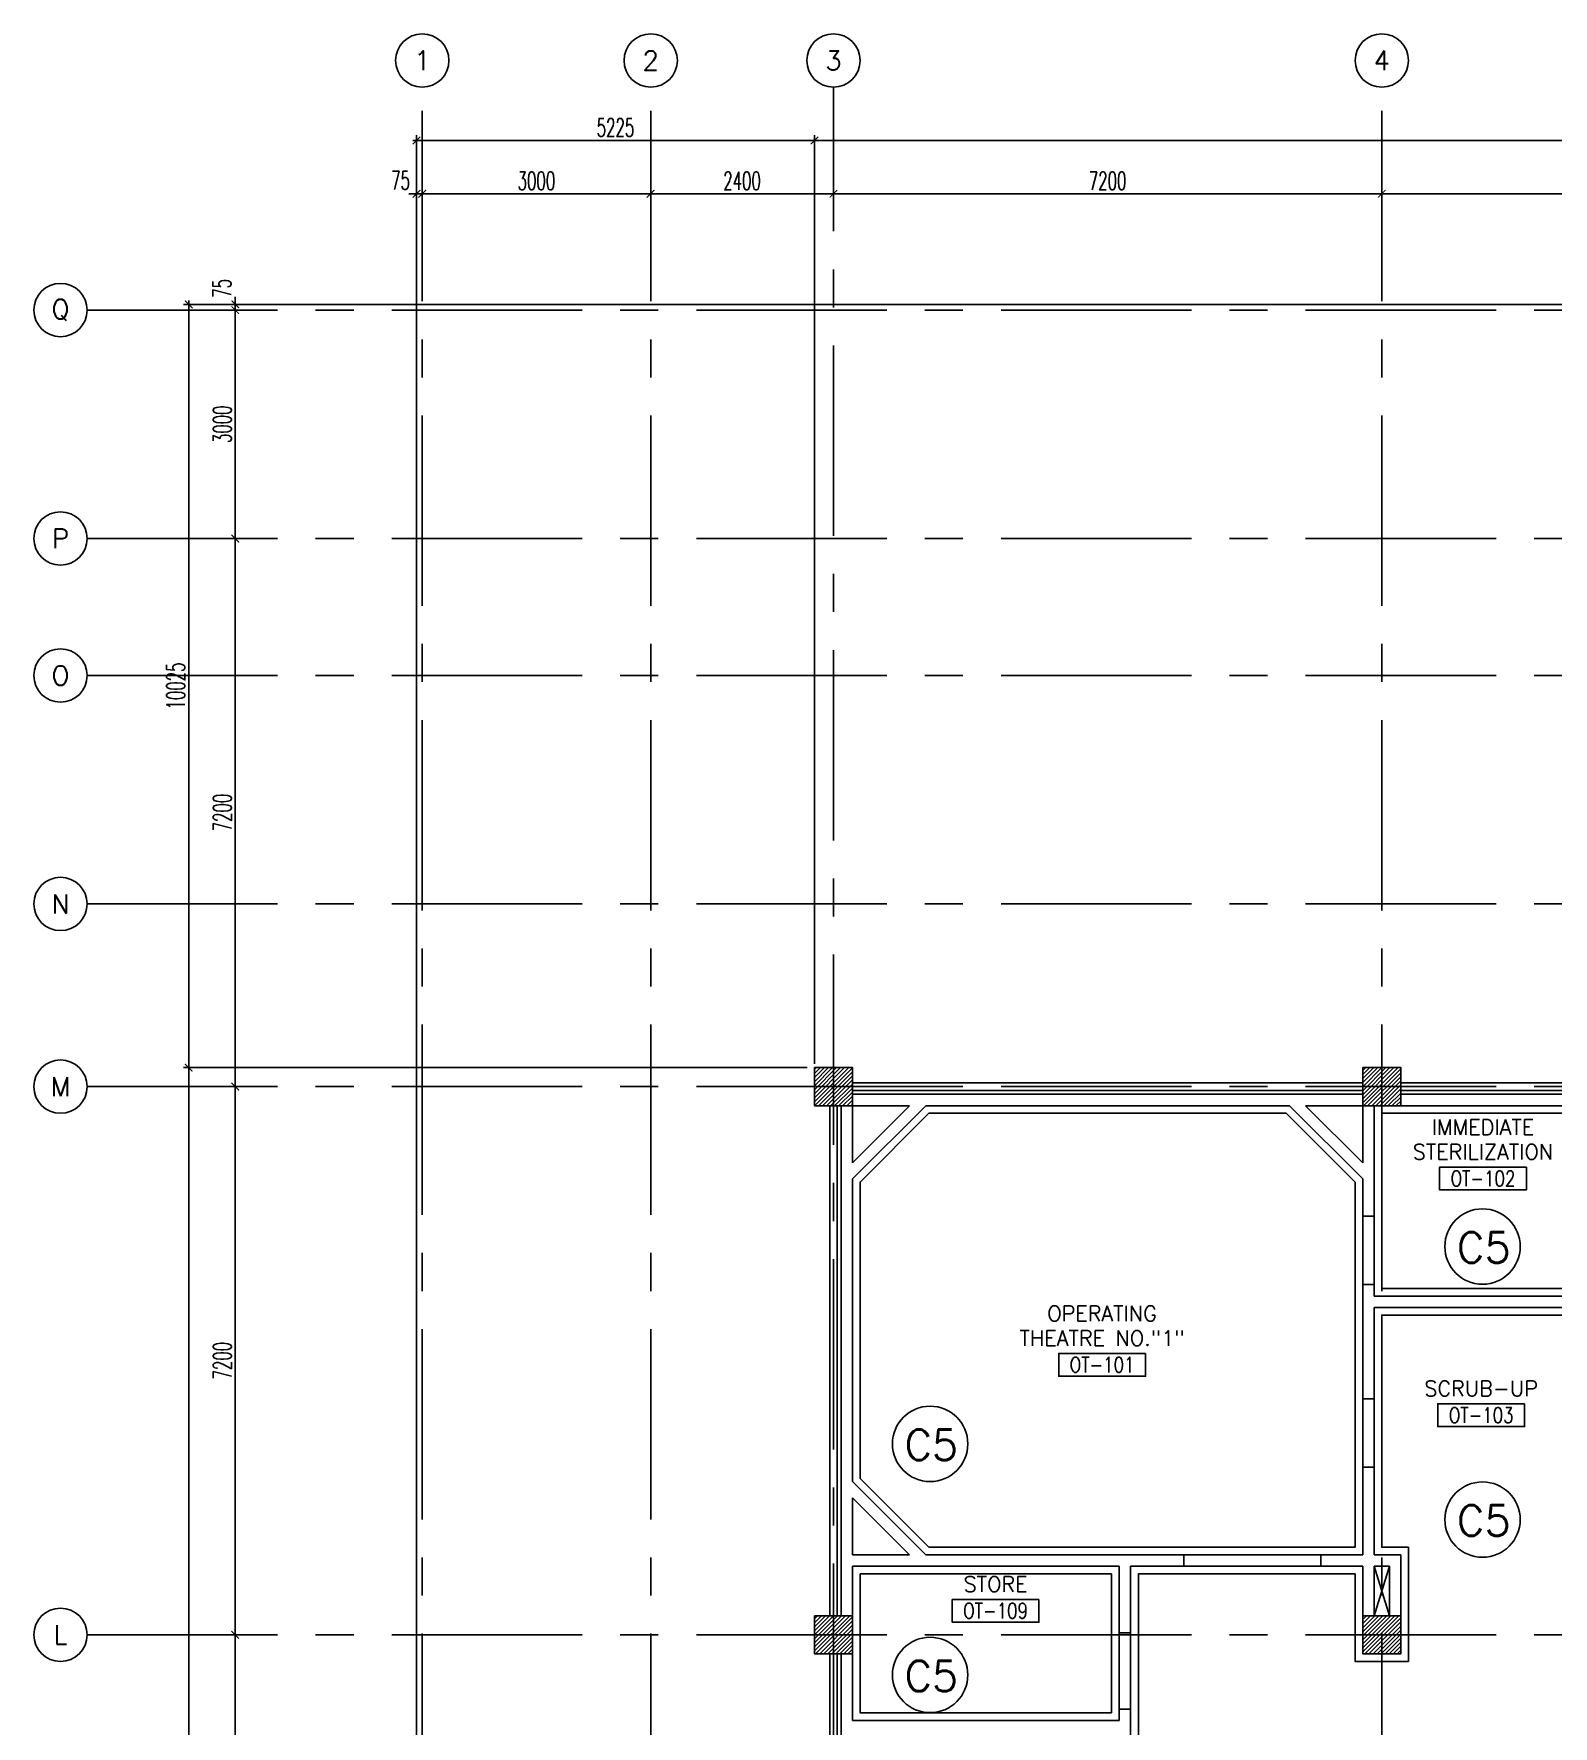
# Model space of a CAD drawing. Extents: x 275967.8 to 276060, y 57291.9 to 57371.4.
# Drawn here: x 275967.84 to 275987.79, y 57349.18 to 57371.41 of the extents above; entities that cross this region are included whole.
import ezdxf
from ezdxf.enums import TextEntityAlignment as Align

# ---------------------------------------------------------------- set-up
doc = ezdxf.new("R2010")
doc.units = 0
doc.header["$MEASUREMENT"] = 0
doc.header["$PDMODE"] = 34
doc.linetypes.add('CENTERX2', pattern=[4, 2.5, -0.5, 0.5, -0.5])
doc.layers.get('0').update_dxf_attribs({"linetype": 'CONTINUOUS'})
doc.layers.get('DEFPOINTS').update_dxf_attribs({"linetype": 'CONTINUOUS'})
for name, color, linetype in [('AX-CR', 2, 'CONTINUOUS'), ('AX-DIM', 4, 'CONTINUOUS'), ('AX-TXT', 2, 'CONTINUOUS'), ('AXES', 11, 'CENTERX2'), ('CEILING', 4, 'CONTINUOUS'), ('CEILING-MARKER', 6, 'CONTINUOUS'), ('COL', 5, 'CONTINUOUS'), ('HAT', 8, 'CONTINUOUS'), ('INSUL', 4, 'CONTINUOUS'), ('RM-BOX', 11, 'CONTINUOUS'), ('RM-NAME', 11, 'CONTINUOUS'), ('RM-NO', 11, 'CONTINUOUS'), ('SHAFT', 3, 'CONTINUOUS'), ('TXT', 2, 'CONTINUOUS'), ('WALL', 2, 'CONTINUOUS')]:
    doc.layers.add(name, color=color, linetype=linetype)
doc.styles.add('ROMANS', font='ROMANS.shx', dxfattribs={"width": 0.6})
doc.dimstyles.new('STANDARD_IN', dxfattribs={"dimtxt": 0.24, "dimasz": 0.1, "dimexe": 0.07, "dimexo": 0.05, "dimgap": 0.05, "dimtad": 1, "dimdec": 0, "dimlfac": 1000, "dimzin": 0, "dimtxsty": 'ROMANS', "dimblk": 'ARCHTICK', "dimcen": 0.05, "dimdle": 0.05, "dimclrd": 4, "dimclre": 4, "dimclrt": 2, "dimazin": 3, "dimtfac": 1, "dimtdec": 0, "dimtmove": 0, "dimatfit": 3, "dimtolj": 1, "dimtzin": 0})

# ---------------------------------------------------------------- blocks, each defined once
blk = doc.blocks.new('_ARCHTICK')
at = {"color": 0, "linetype": 'BYBLOCK', "const_width": 0.15}
blk.add_lwpolyline([(-0.5, -0.5), (0.5, 0.5)], dxfattribs=at)
blk = doc.blocks.new('*D130')
at = {"layer": 'AX-DIM', "color": 4, "ltscale": 0.3}
for p, q in [((275978.035, 57370.011), (276053.545, 57370.011)), ((275978.085, 57369.661), (275978.085, 57370.081)), ((276053.495, 57364.468), (276053.495, 57370.081))]:
    blk.add_line(p, q, dxfattribs=at)
at = {"layer": 'DEFPOINTS', "color": 0, "ltscale": 0.3}
for p in [(276053.495, 57370.011), (275978.085, 57369.611), (276053.495, 57364.418)]:
    blk.add_point(p, dxfattribs=at)
at = {"layer": 'AX-DIM', "color": 4, "ltscale": 0.3, "xscale": 0.1, "yscale": 0.1, "zscale": 0.1, "rotation": 180}
blk.add_blockref('_ARCHTICK', (275978.085, 57370.011), dxfattribs=at)
at = {"layer": 'AX-DIM', "color": 4, "ltscale": 0.3, "xscale": 0.1, "yscale": 0.1, "zscale": 0.1}
blk.add_blockref('_ARCHTICK', (276053.495, 57370.011), dxfattribs=at)
at = {"layer": 'AX-DIM', "color": 2, "ltscale": 0.3, "insert": (276015.79, 57370.181), "char_height": 0.24, "attachment_point": 5, "style": 'ROMANS'}
blk.add_mtext('\\A1;75409', dxfattribs=at)
blk = doc.blocks.new('AXL')
at = {"layer": 'AX-CR'}
blk.add_circle((-350, 0), 350, dxfattribs=at)
blk = doc.blocks.new('*X57')
at = {"color": 0}
for p, q in [((31339, 169914), (31814, 170390)), ((31339, 169968), (31761, 170390)), ((31339, 170021), (31708, 170390)), ((31339, 170074), (31655, 170390)), ((31339, 170127), (31602, 170390)), ((31339, 170180), (31549, 170390)), ((31339, 170233), (31496, 170390)), ((31339, 170286), (31443, 170390)), ((31339, 170339), (31390, 170390)), ((31368, 169890), (31839, 170361)), ((31421, 169890), (31839, 170308)), ((31474, 169890), (31839, 170255)), ((31527, 169890), (31839, 170202)), ((31580, 169890), (31839, 170149)), ((31633, 169890), (31839, 170096)), ((31686, 169890), (31839, 170043)), ((31739, 169890), (31839, 169990)), ((31792, 169890), (31839, 169937))]:
    blk.add_line(p, q, dxfattribs=at)
blk = doc.blocks.new('*X56')
at = {"color": 0}
for p, q in [((24139, 169927), (24602, 170390)), ((24139, 169980), (24549, 170390)), ((24139, 170033), (24496, 170390)), ((24139, 170086), (24443, 170390)), ((24139, 170139), (24390, 170390)), ((24139, 170192), (24337, 170390)), ((24139, 170245), (24284, 170390)), ((24139, 170298), (24231, 170390)), ((24139, 170351), (24178, 170390)), ((24155, 169890), (24639, 170374)), ((24208, 169890), (24639, 170321)), ((24261, 169890), (24639, 170268)), ((24314, 169890), (24639, 170215)), ((24367, 169890), (24639, 170162)), ((24420, 169890), (24639, 170109)), ((24473, 169890), (24639, 170056)), ((24526, 169890), (24639, 170003)), ((24579, 169890), (24639, 169950)), ((24632, 169890), (24639, 169897))]:
    blk.add_line(p, q, dxfattribs=at)
blk = doc.blocks.new('*X52')
at = {"color": 0}
for p, q in [((31339, 177127), (31802, 177590)), ((31339, 177180), (31749, 177590)), ((31339, 177233), (31696, 177590)), ((31339, 177286), (31643, 177590)), ((31339, 177339), (31590, 177590)), ((31339, 177392), (31537, 177590)), ((31339, 177445), (31484, 177590)), ((31339, 177498), (31431, 177590)), ((31339, 177551), (31378, 177590)), ((31355, 177090), (31839, 177574)), ((31408, 177090), (31839, 177521)), ((31461, 177090), (31839, 177468)), ((31514, 177090), (31839, 177415)), ((31567, 177090), (31839, 177362)), ((31620, 177090), (31839, 177309)), ((31673, 177090), (31839, 177256)), ((31726, 177090), (31839, 177203)), ((31779, 177090), (31839, 177150)), ((31832, 177090), (31839, 177097))]:
    blk.add_line(p, q, dxfattribs=at)
blk = doc.blocks.new('*X51')
at = {"color": 0}
for p, q in [((24139, 177139), (24590, 177590)), ((24139, 177192), (24536, 177590)), ((24139, 177246), (24483, 177590)), ((24139, 177299), (24430, 177590)), ((24139, 177352), (24377, 177590)), ((24139, 177405), (24324, 177590)), ((24139, 177458), (24271, 177590)), ((24139, 177511), (24218, 177590)), ((24139, 177564), (24165, 177590)), ((24143, 177090), (24639, 177586)), ((24196, 177090), (24639, 177533)), ((24249, 177090), (24639, 177480)), ((24302, 177090), (24639, 177427)), ((24355, 177090), (24639, 177374)), ((24408, 177090), (24639, 177321)), ((24461, 177090), (24639, 177268)), ((24514, 177090), (24639, 177215)), ((24567, 177090), (24639, 177162)), ((24620, 177090), (24639, 177109))]:
    blk.add_line(p, q, dxfattribs=at)
blk = doc.blocks.new('RM1')
at = {"layer": 'RM-BOX'}
blk.add_lwpolyline([(570, -200), (-570, -200), (-570, -500), (570, -500)], close=True, dxfattribs=at)
at = {"layer": 'RM-NAME', "style": 'ROMANS'}
blk.add_attdef('ROOMNAME1', text='', height=200, dxfattribs=at).set_placement((0, 324), align=Align.MIDDLE)
blk = doc.blocks.new('AXU')
at = {"layer": 'AX-CR'}
blk.add_circle((0, 350), 350, dxfattribs=at)
blk = doc.blocks.new('*D229')
at = {"layer": 'AX-DIM', "color": 4, "ltscale": 0.3}
for p, q in [((275972.885, 57369.311), (275975.985, 57369.311)), ((275972.935, 57368.961), (275972.935, 57369.381)), ((275975.935, 57368.961), (275975.935, 57369.381))]:
    blk.add_line(p, q, dxfattribs=at)
at = {"layer": 'DEFPOINTS', "color": 0, "ltscale": 0.3}
for p in [(275975.935, 57369.311), (275972.935, 57368.911), (275975.935, 57368.911)]:
    blk.add_point(p, dxfattribs=at)
at = {"layer": 'AX-DIM', "color": 4, "ltscale": 0.3, "xscale": 0.1, "yscale": 0.1, "zscale": 0.1, "rotation": 180}
blk.add_blockref('_ARCHTICK', (275972.935, 57369.311), dxfattribs=at)
at = {"layer": 'AX-DIM', "color": 4, "ltscale": 0.3, "xscale": 0.1, "yscale": 0.1, "zscale": 0.1}
blk.add_blockref('_ARCHTICK', (275975.935, 57369.311), dxfattribs=at)
at = {"layer": 'AX-DIM', "color": 2, "ltscale": 0.3, "insert": (275974.435, 57369.481), "char_height": 0.24, "attachment_point": 5, "style": 'ROMANS'}
blk.add_mtext('\\A1;3000', dxfattribs=at)
blk = doc.blocks.new('*D228')
at = {"layer": 'AX-DIM', "color": 4, "ltscale": 0.3}
for p, q in [((275975.885, 57369.311), (275978.385, 57369.311)), ((275975.935, 57368.961), (275975.935, 57369.381)), ((275978.335, 57368.961), (275978.335, 57369.381))]:
    blk.add_line(p, q, dxfattribs=at)
at = {"layer": 'DEFPOINTS', "color": 0, "ltscale": 0.3}
for p in [(275978.335, 57369.311), (275975.935, 57368.911), (275978.335, 57368.911)]:
    blk.add_point(p, dxfattribs=at)
at = {"layer": 'AX-DIM', "color": 4, "ltscale": 0.3, "xscale": 0.1, "yscale": 0.1, "zscale": 0.1, "rotation": 180}
blk.add_blockref('_ARCHTICK', (275975.935, 57369.311), dxfattribs=at)
at = {"layer": 'AX-DIM', "color": 4, "ltscale": 0.3, "xscale": 0.1, "yscale": 0.1, "zscale": 0.1}
blk.add_blockref('_ARCHTICK', (275978.335, 57369.311), dxfattribs=at)
at = {"layer": 'AX-DIM', "color": 2, "ltscale": 0.3, "insert": (275977.135, 57369.481), "char_height": 0.24, "attachment_point": 5, "style": 'ROMANS'}
blk.add_mtext('\\A1;2400', dxfattribs=at)
blk = doc.blocks.new('*D227')
at = {"layer": 'AX-DIM', "color": 4, "ltscale": 0.3}
for p, q in [((275978.285, 57369.311), (275985.585, 57369.311)), ((275978.335, 57368.961), (275978.335, 57369.381)), ((275985.535, 57368.961), (275985.535, 57369.381))]:
    blk.add_line(p, q, dxfattribs=at)
at = {"layer": 'DEFPOINTS', "color": 0, "ltscale": 0.3}
for p in [(275985.535, 57369.311), (275978.335, 57368.911), (275985.535, 57368.911)]:
    blk.add_point(p, dxfattribs=at)
at = {"layer": 'AX-DIM', "color": 4, "ltscale": 0.3, "xscale": 0.1, "yscale": 0.1, "zscale": 0.1, "rotation": 180}
blk.add_blockref('_ARCHTICK', (275978.335, 57369.311), dxfattribs=at)
at = {"layer": 'AX-DIM', "color": 4, "ltscale": 0.3, "xscale": 0.1, "yscale": 0.1, "zscale": 0.1}
blk.add_blockref('_ARCHTICK', (275985.535, 57369.311), dxfattribs=at)
at = {"layer": 'AX-DIM', "color": 2, "ltscale": 0.3, "insert": (275981.935, 57369.481), "char_height": 0.24, "attachment_point": 5, "style": 'ROMANS'}
blk.add_mtext('\\A1;7200', dxfattribs=at)
blk = doc.blocks.new('*D226')
at = {"layer": 'AX-DIM', "color": 4, "ltscale": 0.3}
for p, q in [((275985.485, 57369.311), (275992.785, 57369.311)), ((275985.535, 57368.961), (275985.535, 57369.381)), ((275992.735, 57368.961), (275992.735, 57369.381))]:
    blk.add_line(p, q, dxfattribs=at)
at = {"layer": 'DEFPOINTS', "color": 0, "ltscale": 0.3}
for p in [(275992.735, 57369.311), (275985.535, 57368.911), (275992.735, 57368.911)]:
    blk.add_point(p, dxfattribs=at)
at = {"layer": 'AX-DIM', "color": 4, "ltscale": 0.3, "xscale": 0.1, "yscale": 0.1, "zscale": 0.1, "rotation": 180}
blk.add_blockref('_ARCHTICK', (275985.535, 57369.311), dxfattribs=at)
at = {"layer": 'AX-DIM', "color": 4, "ltscale": 0.3, "xscale": 0.1, "yscale": 0.1, "zscale": 0.1}
blk.add_blockref('_ARCHTICK', (275992.735, 57369.311), dxfattribs=at)
at = {"layer": 'AX-DIM', "color": 2, "ltscale": 0.3, "insert": (275989.135, 57369.481), "char_height": 0.24, "attachment_point": 5, "style": 'ROMANS'}
blk.add_mtext('\\A1;7200', dxfattribs=at)
blk = doc.blocks.new('*D215')
at = {"layer": 'AX-DIM', "color": 4, "ltscale": 0.3}
for p, q in [((275977.99, 57357.833), (275969.799, 57357.833)), ((275969.869, 57298.463), (275969.869, 57357.883)), ((275978.669, 57298.513), (275969.799, 57298.513))]:
    blk.add_line(p, q, dxfattribs=at)
at = {"layer": 'DEFPOINTS', "color": 0, "ltscale": 0.3}
for p in [(275969.869, 57357.833), (275978.04, 57357.833), (275978.719, 57298.513)]:
    blk.add_point(p, dxfattribs=at)
at = {"layer": 'AX-DIM', "color": 4, "ltscale": 0.3, "xscale": 0.1, "yscale": 0.1, "zscale": 0.1}
for p, rotation in [((275969.869, 57357.833), 90), ((275969.869, 57298.513), 270)]:
    blk.add_blockref('_ARCHTICK', p, dxfattribs=dict(at, rotation=rotation))
at = {"layer": 'AX-DIM', "color": 2, "ltscale": 0.3, "insert": (275969.699, 57328.173), "char_height": 0.24, "attachment_point": 5, "rotation": 90, "style": 'ROMANS'}
blk.add_mtext('\\A1;59320', dxfattribs=at)
blk = doc.blocks.new('*D214')
at = {"layer": 'AX-DIM', "color": 4, "ltscale": 0.3}
for p, q in [((275970.83, 57367.783), (275970.41, 57367.783)), ((275970.48, 57364.733), (275970.48, 57367.833)), ((275970.83, 57364.783), (275970.41, 57364.783))]:
    blk.add_line(p, q, dxfattribs=at)
at = {"layer": 'DEFPOINTS', "color": 0, "ltscale": 0.3}
for p in [(275970.48, 57367.783), (275970.88, 57367.783), (275970.88, 57364.783)]:
    blk.add_point(p, dxfattribs=at)
at = {"layer": 'AX-DIM', "color": 4, "ltscale": 0.3, "xscale": 0.1, "yscale": 0.1, "zscale": 0.1}
for p, rotation in [((275970.48, 57367.783), 90), ((275970.48, 57364.783), 270)]:
    blk.add_blockref('_ARCHTICK', p, dxfattribs=dict(at, rotation=rotation))
at = {"layer": 'AX-DIM', "color": 2, "ltscale": 0.3, "insert": (275970.31, 57366.283), "char_height": 0.24, "attachment_point": 5, "rotation": 90, "style": 'ROMANS'}
blk.add_mtext('\\A1;3000', dxfattribs=at)
blk = doc.blocks.new('*D213')
at = {"layer": 'AX-DIM', "color": 4, "ltscale": 0.3}
for p, q in [((275970.48, 57357.533), (275970.48, 57364.833)), ((275970.83, 57364.783), (275970.41, 57364.783)), ((275970.83, 57357.583), (275970.41, 57357.583))]:
    blk.add_line(p, q, dxfattribs=at)
at = {"layer": 'DEFPOINTS', "color": 0, "ltscale": 0.3}
for p in [(275970.48, 57364.783), (275970.88, 57364.783), (275970.88, 57357.583)]:
    blk.add_point(p, dxfattribs=at)
at = {"layer": 'AX-DIM', "color": 4, "ltscale": 0.3, "xscale": 0.1, "yscale": 0.1, "zscale": 0.1}
for p, rotation in [((275970.48, 57364.783), 90), ((275970.48, 57357.583), 270)]:
    blk.add_blockref('_ARCHTICK', p, dxfattribs=dict(at, rotation=rotation))
at = {"layer": 'AX-DIM', "color": 2, "ltscale": 0.3, "insert": (275970.31, 57361.183), "char_height": 0.24, "attachment_point": 5, "rotation": 90, "style": 'ROMANS'}
blk.add_mtext('\\A1;7200', dxfattribs=at)
blk = doc.blocks.new('*D212')
at = {"layer": 'AX-DIM', "color": 4, "ltscale": 0.3}
for p, q in [((275970.83, 57357.583), (275970.41, 57357.583)), ((275970.48, 57350.333), (275970.48, 57357.633)), ((275970.83, 57350.383), (275970.41, 57350.383))]:
    blk.add_line(p, q, dxfattribs=at)
at = {"layer": 'DEFPOINTS', "color": 0, "ltscale": 0.3}
for p in [(275970.48, 57357.583), (275970.88, 57357.583), (275970.88, 57350.383)]:
    blk.add_point(p, dxfattribs=at)
at = {"layer": 'AX-DIM', "color": 4, "ltscale": 0.3, "xscale": 0.1, "yscale": 0.1, "zscale": 0.1}
for p, rotation in [((275970.48, 57357.583), 90), ((275970.48, 57350.383), 270)]:
    blk.add_blockref('_ARCHTICK', p, dxfattribs=dict(at, rotation=rotation))
at = {"layer": 'AX-DIM', "color": 2, "ltscale": 0.3, "insert": (275970.31, 57353.983), "char_height": 0.24, "attachment_point": 5, "rotation": 90, "style": 'ROMANS'}
blk.add_mtext('\\A1;7200', dxfattribs=at)
blk = doc.blocks.new('*D211')
at = {"layer": 'AX-DIM', "color": 4, "ltscale": 0.3}
for p, q in [((275970.83, 57350.383), (275970.41, 57350.383)), ((275970.48, 57343.133), (275970.48, 57350.433)), ((275970.83, 57343.183), (275970.41, 57343.183))]:
    blk.add_line(p, q, dxfattribs=at)
at = {"layer": 'DEFPOINTS', "color": 0, "ltscale": 0.3}
for p in [(275970.48, 57350.383), (275970.88, 57350.383), (275970.88, 57343.183)]:
    blk.add_point(p, dxfattribs=at)
at = {"layer": 'AX-DIM', "color": 4, "ltscale": 0.3, "xscale": 0.1, "yscale": 0.1, "zscale": 0.1}
for p, rotation in [((275970.48, 57350.383), 90), ((275970.48, 57343.183), 270)]:
    blk.add_blockref('_ARCHTICK', p, dxfattribs=dict(at, rotation=rotation))
at = {"layer": 'AX-DIM', "color": 2, "ltscale": 0.3, "insert": (275970.31, 57346.783), "char_height": 0.24, "attachment_point": 5, "rotation": 90, "style": 'ROMANS'}
blk.add_mtext('\\A1;7200', dxfattribs=at)
blk = doc.blocks.new('COL50')
at = {"layer": 'COL'}
blk.add_lwpolyline([(-250, 250), (-250, -250), (250, -250), (250, 250)], close=True, dxfattribs=at)
blk = doc.blocks.new('*D199')
at = {"layer": 'AX-DIM', "color": 4, "ltscale": 0.3}
for p, q in [((275972.81, 57370.011), (275978.135, 57370.011)), ((275972.86, 57333.883), (275972.86, 57370.081)), ((275978.085, 57357.883), (275978.085, 57370.081))]:
    blk.add_line(p, q, dxfattribs=at)
at = {"layer": 'DEFPOINTS', "color": 0, "ltscale": 0.3}
for p in [(275978.085, 57370.011), (275978.085, 57357.833), (275972.86, 57333.833)]:
    blk.add_point(p, dxfattribs=at)
at = {"layer": 'AX-DIM', "color": 4, "ltscale": 0.3, "xscale": 0.1, "yscale": 0.1, "zscale": 0.1, "rotation": 180}
blk.add_blockref('_ARCHTICK', (275972.86, 57370.011), dxfattribs=at)
at = {"layer": 'AX-DIM', "color": 4, "ltscale": 0.3, "xscale": 0.1, "yscale": 0.1, "zscale": 0.1}
blk.add_blockref('_ARCHTICK', (275978.085, 57370.011), dxfattribs=at)
at = {"layer": 'AX-DIM', "color": 2, "ltscale": 0.3, "insert": (275975.473, 57370.181), "char_height": 0.24, "attachment_point": 5, "style": 'ROMANS'}
blk.add_mtext('\\A1;5225', dxfattribs=at)
blk = doc.blocks.new('*D198')
at = {"layer": 'AX-DIM', "color": 4, "ltscale": 0.3}
for p, q in [((275972.86, 57369.311), (275972.76, 57369.311)), ((275972.86, 57368.961), (275972.86, 57369.381)), ((275972.86, 57369.311), (275972.935, 57369.311)), ((275972.935, 57368.961), (275972.935, 57369.381)), ((275972.935, 57369.311), (275973.035, 57369.311))]:
    blk.add_line(p, q, dxfattribs=at)
at = {"layer": 'DEFPOINTS', "color": 0, "ltscale": 0.3}
for p in [(275972.935, 57369.311), (275972.86, 57368.911), (275972.935, 57368.911)]:
    blk.add_point(p, dxfattribs=at)
at = {"layer": 'AX-DIM', "color": 4, "ltscale": 0.3, "xscale": 0.1, "yscale": 0.1, "zscale": 0.1}
blk.add_blockref('_ARCHTICK', (275972.86, 57369.311), dxfattribs=at)
at = {"layer": 'AX-DIM', "color": 4, "ltscale": 0.3, "xscale": 0.1, "yscale": 0.1, "zscale": 0.1, "rotation": 180}
blk.add_blockref('_ARCHTICK', (275972.935, 57369.311), dxfattribs=at)
at = {"layer": 'AX-DIM', "color": 2, "ltscale": 0.3, "insert": (275972.651, 57369.486), "char_height": 0.24, "attachment_point": 5, "style": 'ROMANS'}
blk.add_mtext('\\A1;75', dxfattribs=at)
blk = doc.blocks.new('*D197')
at = {"layer": 'AX-DIM', "color": 4, "ltscale": 0.3}
for p, q in [((275969.869, 57357.783), (275969.869, 57367.908)), ((276010.251, 57367.858), (275969.799, 57367.858)), ((275970.519, 57357.833), (275969.799, 57357.833))]:
    blk.add_line(p, q, dxfattribs=at)
at = {"layer": 'DEFPOINTS', "color": 0, "ltscale": 0.3}
for p in [(275969.869, 57367.858), (276010.301, 57367.858), (275970.569, 57357.833)]:
    blk.add_point(p, dxfattribs=at)
at = {"layer": 'AX-DIM', "color": 4, "ltscale": 0.3, "xscale": 0.1, "yscale": 0.1, "zscale": 0.1}
for p, rotation in [((275969.869, 57367.858), 90), ((275969.869, 57357.833), 270)]:
    blk.add_blockref('_ARCHTICK', p, dxfattribs=dict(at, rotation=rotation))
at = {"layer": 'AX-DIM', "color": 2, "ltscale": 0.3, "insert": (275969.699, 57362.845), "char_height": 0.24, "attachment_point": 5, "rotation": 90, "style": 'ROMANS'}
blk.add_mtext('\\A1;10025', dxfattribs=at)
blk = doc.blocks.new('*D196')
at = {"layer": 'AX-DIM', "color": 4, "ltscale": 0.3}
for p, q in [((275970.48, 57367.858), (275970.48, 57367.958)), ((275970.83, 57367.858), (275970.41, 57367.858)), ((275970.83, 57367.783), (275970.41, 57367.783)), ((275970.48, 57367.783), (275970.48, 57367.858)), ((275970.48, 57367.783), (275970.48, 57367.683))]:
    blk.add_line(p, q, dxfattribs=at)
at = {"layer": 'DEFPOINTS', "color": 0, "ltscale": 0.3}
for p in [(275970.48, 57367.858), (275970.88, 57367.858), (275970.88, 57367.783)]:
    blk.add_point(p, dxfattribs=at)
at = {"layer": 'AX-DIM', "color": 4, "ltscale": 0.3, "xscale": 0.1, "yscale": 0.1, "zscale": 0.1}
for p, rotation in [((275970.48, 57367.858), 270), ((275970.48, 57367.783), 90)]:
    blk.add_blockref('_ARCHTICK', p, dxfattribs=dict(at, rotation=rotation))
at = {"layer": 'AX-DIM', "color": 2, "ltscale": 0.3, "insert": (275970.305, 57368.068), "char_height": 0.24, "attachment_point": 5, "rotation": 90, "style": 'ROMANS'}
blk.add_mtext('\\A1;75', dxfattribs=at)

msp = doc.modelspace()

# ---------------------------------------------------------------- linework, layer by layer
at = {"layer": 'AXES'}
for p, q in [((275972.9355, 57291.8986), (275972.9355, 57370.7113)), ((275975.9355, 57291.8986), (275975.9355, 57370.7113)), ((275978.3355, 57336.8179), (275978.3355, 57370.7113)), ((275985.5355, 57291.8986), (275985.5355, 57370.7113)), ((275968.5355, 57367.7829), (276036.5755, 57367.7829)), ((275968.5355, 57364.7829), (276036.5755, 57364.7829)), ((275968.5355, 57362.9829), (276036.5755, 57362.9829)), ((275968.5355, 57359.9829), (276036.5755, 57359.9829)), ((275968.5355, 57357.5829), (276036.5755, 57357.5829)), ((275979.5355, 57357.5829), (275977.1091, 57357.5829)), ((275968.5355, 57350.3829), (276036.5755, 57350.3829))]:
    msp.add_line(p, q, dxfattribs=at)
at = {"layer": 'CEILING', "linetype": 'BYBLOCK', "ltscale": 0.3}
for points in [[(275978.6855, 57352.4365), (275979.5891, 57351.5329), (275985.1855, 57351.5329), (275985.1855, 57356.3294), (275984.2819, 57357.2329), (275979.5891, 57357.2329), (275978.6855, 57356.3294)], [(275985.5355, 57354.9329), (275988.2105, 57354.9329), (275988.2105, 57357.2329), (275985.5355, 57357.2329)], [(275978.5855, 57351.2829), (275982.0855, 57351.2829), (275982.0855, 57349.2579), (275978.5855, 57349.2579)], [(275978.6855, 57351.1829), (275981.9855, 57351.1829), (275981.9855, 57349.3579), (275978.6855, 57349.3579)]]:
    msp.add_lwpolyline(points, close=True, dxfattribs=at)
msp.add_lwpolyline([(275987.8855, 57340.6849), (275985.8855, 57340.6849), (275985.8855, 57343.5329), (275985.1855, 57343.5329), (275985.1855, 57343.3579), (275982.3357, 57343.3579), (275982.3403, 57345.3679), (275982.4955, 57345.3679), (275982.4955, 57345.8679), (275982.3355, 57345.8679), (275982.3355, 57347.6579), (275982.4955, 57347.6579), (275982.4955, 57348.1579), (275982.3405, 57348.1579), (275982.3405, 57351.1829), (275985.1855, 57351.1829), (275985.1855, 57350.0329), (275985.8855, 57350.0329), (275985.8855, 57351.5329), (275985.5355, 57351.5329), (275985.5355, 57354.5829), (275988.2105, 57354.5829)], dxfattribs=at)
at = {"layer": 'CEILING-MARKER', "color": 2}
for centre in [(275986.8582, 57355.4826), (275979.6041, 57352.8902), (275986.8582, 57351.8959), (275979.6041, 57349.8552)]:
    msp.add_circle(centre, 0.4949, dxfattribs=at)
at = {"layer": 'COL'}
for points in [[(275978.0855, 57357.3329), (275978.0855, 57357.8329), (275978.5855, 57357.8329), (275978.5855, 57357.3329)], [(275978.0855, 57357.3329), (275978.0855, 57357.8329), (275978.5855, 57357.8329), (275978.5855, 57357.3329)], [(275985.2855, 57357.3329), (275985.2855, 57357.8329), (275985.7855, 57357.8329), (275985.7855, 57357.3329)]]:
    msp.add_lwpolyline(points, close=True, dxfattribs=at)
at = {"layer": 'INSUL'}
for p, q in [((275978.5855, 57357.5329), (275985.2855, 57357.5329)), ((275978.5855, 57357.4829), (275985.2855, 57357.4829)), ((275985.7855, 57357.5329), (275992.4855, 57357.5329)), ((275985.7855, 57357.4829), (275992.4855, 57357.4829)), ((275978.3855, 57350.6329), (275978.3855, 57357.3329)), ((275978.4355, 57350.6329), (275978.4355, 57357.3329)), ((275978.3855, 57350.1329), (275978.3855, 57347.3329)), ((275978.4355, 57350.1329), (275978.4355, 57347.3329))]:
    msp.add_line(p, q, dxfattribs=at)
at = {"layer": 'SHAFT'}
for p, q in [((275985.4355, 57350.6329), (275985.6355, 57351.2829)), ((275985.6355, 57350.6329), (275985.4355, 57351.2829))]:
    msp.add_line(p, q, dxfattribs=at)
at = {"layer": 'WALL'}
for p, q in [((275978.5855, 57357.6329), (275985.2855, 57357.6329)), ((275985.7855, 57357.6329), (275992.4855, 57357.6329)), ((275978.2855, 57350.6329), (275978.2855, 57357.3329)), ((275978.5855, 57357.3329), (275979.3355, 57357.3329)), ((275978.5855, 57356.5829), (275979.3355, 57357.3329)), ((275978.5855, 57356.3708), (275979.5476, 57357.3329)), ((275978.5855, 57356.5829), (275978.5855, 57357.3329)), ((275979.5476, 57357.3329), (275984.3234, 57357.3329)), ((275985.2855, 57356.3708), (275984.3234, 57357.3329)), ((275985.2855, 57356.5829), (275984.5355, 57357.3329)), ((275984.5355, 57357.3329), (275985.2855, 57357.3329)), ((275985.2855, 57357.3329), (275985.2855, 57356.5829)), ((275985.4355, 57357.3329), (275988.3105, 57357.3329)), ((275985.4355, 57357.3329), (275985.4355, 57355.8829)), ((275978.5855, 57352.3951), (275978.5855, 57356.3708)), ((275985.2855, 57356.3708), (275985.2855, 57355.8829)), ((275985.2855, 57355.8829), (275985.2855, 57353.4829)), ((275985.4355, 57355.8829), (275985.2855, 57355.8829)), ((275985.4355, 57355.8829), (275985.4355, 57354.8329)), ((275985.4355, 57354.9829), (275985.2855, 57354.9829)), ((275985.4355, 57354.8329), (275988.3105, 57354.8329)), ((275985.4355, 57354.6829), (275988.3105, 57354.6829)), ((275985.4355, 57354.6829), (275985.4355, 57353.4829)), ((275985.2855, 57353.4829), (275985.4355, 57353.4829)), ((275985.2855, 57353.4829), (275985.2855, 57351.4329)), ((275985.4355, 57353.4829), (275985.4355, 57351.4329)), ((275985.2855, 57352.5829), (275985.4355, 57352.5829)), ((275978.5855, 57352.3951), (275979.5476, 57351.4329)), ((275978.5855, 57351.4329), (275978.5855, 57352.1829)), ((275978.5855, 57352.1829), (275979.3355, 57351.4329)), ((275978.5855, 57351.4329), (275979.3355, 57351.4329)), ((275978.5855, 57350.6329), (275978.5855, 57351.2829)), ((275978.5855, 57351.2829), (275982.0855, 57351.2829)), ((275979.5476, 57351.4329), (275984.7371, 57351.4329)), ((275982.0855, 57350.4079), (275982.0855, 57351.2829)), ((275982.2355, 57351.2829), (275984.7371, 57351.2829)), ((275982.2355, 57350.4079), (275982.2355, 57351.2829)), ((275982.9371, 57351.4329), (275982.9371, 57351.2829)), ((275982.9371, 57351.4329), (275982.9371, 57351.2829)), ((275984.7371, 57351.4329), (275984.7371, 57351.2829)), ((275984.7371, 57351.4329), (275985.2855, 57351.4329)), ((275984.7371, 57351.4329), (275984.7371, 57351.2829)), ((275984.7371, 57351.2829), (275985.2855, 57351.2829)), ((275985.2855, 57350.6329), (275985.2855, 57351.2829)), ((275985.4355, 57351.4329), (275985.7855, 57351.4329)), ((275985.4355, 57350.6329), (275985.4355, 57351.2829)), ((275985.4355, 57351.2829), (275985.6355, 57351.2829)), ((275985.6355, 57350.6329), (275985.6355, 57351.2829)), ((275985.7855, 57350.6329), (275985.7855, 57351.4329)), ((275982.0855, 57349.2579), (275982.0855, 57350.4079)), ((275982.0855, 57350.4079), (275982.2355, 57350.4079)), ((275982.2355, 57348.0579), (275982.2355, 57350.4079)), ((275978.2855, 57350.1329), (275978.2855, 57347.1829)), ((275978.5855, 57350.1329), (275978.5855, 57349.2579)), ((275978.5855, 57349.2579), (275982.0855, 57349.2579)), ((275982.0855, 57349.4079), (275982.2355, 57349.4079))]:
    msp.add_line(p, q, dxfattribs=at)
at = {"layer": 'WALL', "linetype": 'BYBLOCK', "ltscale": 0.3}
for points in [[(275978.0855, 57357.8329), (275978.5855, 57357.8329), (275978.5855, 57357.3329), (275978.0855, 57357.3329)], [(275985.2855, 57357.8329), (275985.7855, 57357.8329), (275985.7855, 57357.3329), (275985.2855, 57357.3329)], [(275978.0855, 57350.6329), (275978.5855, 57350.6329), (275978.5855, 57350.1329), (275978.0855, 57350.1329)], [(275985.7855, 57350.1329), (275985.2855, 57350.1329), (275985.2855, 57350.6329), (275985.7855, 57350.6329)]]:
    msp.add_lwpolyline(points, close=True, dxfattribs=at)

# ---------------------------------------------------------------- block references
at = {"layer": 'AXES'}
ref = msp.add_blockref('AXU', (275972.9355, 57370.7113), dxfattribs=dict(at, xscale=0.001, yscale=0.001, zscale=0.001))
ref.add_attrib('AX', '1', dxfattribs={"layer": 'AX-TXT', "height": 0.25, "style": 'ROMANS'}).set_placement((275972.9355, 57371.0613), align=Align.MIDDLE)
ref = msp.add_blockref('AXU', (275975.9355, 57370.7113), dxfattribs=dict(at, xscale=0.001, yscale=0.001, zscale=0.001))
ref.add_attrib('AX', '2', dxfattribs={"layer": 'AX-TXT', "height": 0.25, "style": 'ROMANS'}).set_placement((275975.9355, 57371.0613), align=Align.MIDDLE)
ref = msp.add_blockref('AXU', (275978.3355, 57370.7113), dxfattribs=dict(at, xscale=0.001, yscale=0.001, zscale=0.001))
ref.add_attrib('AX', '3', dxfattribs={"layer": 'AX-TXT', "height": 0.25, "style": 'ROMANS'}).set_placement((275978.3355, 57371.0613), align=Align.MIDDLE)
ref = msp.add_blockref('AXU', (275985.5355, 57370.7113), dxfattribs=dict(at, xscale=0.001, yscale=0.001, zscale=0.001))
ref.add_attrib('AX', '4', dxfattribs={"layer": 'AX-TXT', "height": 0.25, "style": 'ROMANS'}).set_placement((275985.5355, 57371.0613), align=Align.MIDDLE)
ref = msp.add_blockref('AXL', (275968.5355, 57367.7829), dxfattribs=dict(at, xscale=0.001, yscale=0.001, zscale=0.001))
ref.add_attrib('AX', 'Q', dxfattribs={"layer": 'AX-TXT', "height": 0.25, "style": 'ROMANS'}).set_placement((275968.1855, 57367.7829), align=Align.MIDDLE)
ref = msp.add_blockref('AXL', (275968.5355, 57364.7829), dxfattribs=dict(at, xscale=0.001, yscale=0.001, zscale=0.001))
ref.add_attrib('AX', 'P', dxfattribs={"layer": 'AX-TXT', "height": 0.25, "style": 'ROMANS'}).set_placement((275968.1855, 57364.7829), align=Align.MIDDLE)
ref = msp.add_blockref('AXL', (275968.5355, 57362.9829), dxfattribs=dict(at, xscale=0.001, yscale=0.001, zscale=0.001))
ref.add_attrib('AX', 'O', dxfattribs={"layer": 'AX-TXT', "height": 0.25, "style": 'ROMANS'}).set_placement((275968.1855, 57362.9829), align=Align.MIDDLE)
ref = msp.add_blockref('AXL', (275968.5355, 57359.9829), dxfattribs=dict(at, xscale=0.001, yscale=0.001, zscale=0.001))
ref.add_attrib('AX', 'N', dxfattribs={"layer": 'AX-TXT', "height": 0.25, "style": 'ROMANS'}).set_placement((275968.1855, 57359.9829), align=Align.MIDDLE)
ref = msp.add_blockref('AXL', (275968.5355, 57357.5829), dxfattribs=dict(at, xscale=0.001, yscale=0.001, zscale=0.001))
ref.add_attrib('AX', 'M', dxfattribs={"layer": 'AX-TXT', "height": 0.25, "style": 'ROMANS'}).set_placement((275968.1855, 57357.5829), align=Align.MIDDLE)
ref = msp.add_blockref('AXL', (275968.5355, 57350.3829), dxfattribs=dict(at, xscale=0.001, yscale=0.001, zscale=0.001))
ref.add_attrib('AX', 'L', dxfattribs={"layer": 'AX-TXT', "height": 0.25, "style": 'ROMANS'}).set_placement((275968.1855, 57350.3829), align=Align.MIDDLE)
at = {"layer": 'COL', "xscale": 0.001, "yscale": 0.001, "zscale": 0.001}
for p in [(275978.3355, 57350.3829), (275985.5355, 57350.3829)]:
    msp.add_blockref('COL50', p, dxfattribs=at)
at = {"layer": 'HAT', "xscale": 0.001, "yscale": 0.001, "zscale": 0.001}
for name in ['*X51', '*X52', '*X56', '*X57']:
    msp.add_blockref(name, (275953.9463, 57180.2432), dxfattribs=at)
at = {"layer": 'RM-NAME'}
ref = msp.add_blockref('RM1', (275986.8642, 57356.7261), dxfattribs=dict(at, xscale=0.001, yscale=0.001, zscale=0.001))
ref.add_attrib('ROOMNO', 'OT-102', dxfattribs={"layer": 'RM-NO', "height": 0.2, "style": 'ROMANS', "width": 0.8}).set_placement((275986.8642, 57356.3761), align=Align.MIDDLE)
ref.add_attrib('ROOMNAME2', 'STERILIZATION', dxfattribs={"height": 0.2, "style": 'ROMANS'}).set_placement((275986.8642, 57356.7261), align=Align.MIDDLE)
ref.add_attrib('ROOMNAME1', 'IMMEDIATE', dxfattribs={"height": 0.2, "style": 'ROMANS'}).set_placement((275986.8642, 57357.0499), align=Align.MIDDLE)
ref = msp.add_blockref('RM1', (275981.8628, 57354.2798), dxfattribs=dict(at, xscale=0.001, yscale=0.001, zscale=0.001))
ref.add_attrib('ROOMNO', 'OT-101', dxfattribs={"layer": 'RM-NO', "height": 0.2, "style": 'ROMANS', "width": 0.8}).set_placement((275981.8628, 57353.9298), align=Align.MIDDLE)
ref.add_attrib('ROOMNAME2', 'THEATRE NO."1"', dxfattribs={"height": 0.2, "style": 'ROMANS'}).set_placement((275981.8628, 57354.2798), align=Align.MIDDLE)
ref.add_attrib('ROOMNAME1', 'OPERATING', dxfattribs={"height": 0.2, "style": 'ROMANS'}).set_placement((275981.8628, 57354.6036), align=Align.MIDDLE)
ref = msp.add_blockref('RM1', (275986.8405, 57353.6177), dxfattribs=dict(at, xscale=0.001, yscale=0.001, zscale=0.001))
ref.add_attrib('ROOMNO', 'OT-103', dxfattribs={"layer": 'RM-NO', "height": 0.2, "style": 'ROMANS', "width": 0.8}).set_placement((275986.8405, 57353.2677), align=Align.MIDDLE)
ref.add_attrib('ROOMNAME2', 'SCRUB-UP', dxfattribs={"height": 0.2, "style": 'ROMANS'}).set_placement((275986.8405, 57353.6177), align=Align.MIDDLE)
ref = msp.add_blockref('RM1', (275980.4641, 57351.0486), dxfattribs=dict(at, xscale=0.001, yscale=0.001, zscale=0.001))
ref.add_attrib('ROOMNO', 'OT-109', dxfattribs={"layer": 'RM-NO', "height": 0.2, "style": 'ROMANS', "width": 0.8}).set_placement((275980.4641, 57350.6986), align=Align.MIDDLE)
ref.add_attrib('ROOMNAME2', 'STORE', dxfattribs={"height": 0.2, "style": 'ROMANS'}).set_placement((275980.4641, 57351.0486), align=Align.MIDDLE)

# ---------------------------------------------------------------- texts
at = {"layer": 'TXT', "color": 6, "style": 'ROMANS'}
for p in [(275986.5238, 57355.2701), (275979.2697, 57352.6778), (275986.5238, 57351.6835), (275979.2697, 57349.6427)]:
    msp.add_text('C5', height=0.4, dxfattribs=at).set_placement(p)

# ---------------------------------------------------------------- dimensions: what is measured, and where the dimension line sits
at = {"layer": 'AX-DIM'}
for base, p1, p2, picture, middle in [((275978.0855, 57370.0113), (275972.8605, 57333.8329), (275978.0855, 57357.8329), '*D199', (275975.473, 57370.1813)), ((276053.4947, 57370.0113), (275978.0855, 57369.6113), (276053.4947, 57364.4182), '*D130', (276015.7901, 57370.1813)), ((275975.9355, 57369.3113), (275972.9355, 57368.9113), (275975.9355, 57368.9113), '*D229', (275974.4355, 57369.4813)), ((275978.3355, 57369.3113), (275975.9355, 57368.9113), (275978.3355, 57368.9113), '*D228', (275977.1355, 57369.4813)), ((275985.5355, 57369.3113), (275978.3355, 57368.9113), (275985.5355, 57368.9113), '*D227', (275981.9355, 57369.4813)), ((275992.7355, 57369.3113), (275985.5355, 57368.9113), (275992.7355, 57368.9113), '*D226', (275989.1355, 57369.4813))]:
    dim = msp.add_linear_dim(base=base, p1=p1, p2=p2, dimstyle='STANDARD_IN', dxfattribs=at)
    dim.commit()
    dim.dimension.update_dxf_attribs({"geometry": picture, "text_midpoint": middle})
dim = msp.add_linear_dim(base=(275972.9355, 57369.3113), p1=(275972.8605, 57368.9113), p2=(275972.9355, 57368.9113), dimstyle='STANDARD_IN', dxfattribs=at)
dim.commit()
dim.dimension.update_dxf_attribs({"geometry": '*D198', "text_midpoint": (275972.6507, 57369.4863), "dimtype": 160})
dim = msp.add_linear_dim(base=(275970.4803, 57367.8579), p1=(275970.8803, 57367.7829), p2=(275970.8803, 57367.8579), angle=90, dimstyle='STANDARD_IN', dxfattribs=at)
dim.commit()
dim.dimension.update_dxf_attribs({"geometry": '*D196', "text_midpoint": (275970.3053, 57368.0678), "dimtype": 160})
for base, p1, p2, picture, middle in [((275969.8688, 57367.8579), (275970.5688, 57357.8329), (276010.3005, 57367.8579), '*D197', (275969.6988, 57362.8454)), ((275970.4803, 57367.7829), (275970.8803, 57364.7829), (275970.8803, 57367.7829), '*D214', (275970.3103, 57366.2829)), ((275970.4803, 57364.7829), (275970.8803, 57357.5829), (275970.8803, 57364.7829), '*D213', (275970.3103, 57361.1829)), ((275969.8688, 57357.8329), (275978.7188, 57298.5129), (275978.0403, 57357.8329), '*D215', (275969.6988, 57328.1729)), ((275970.4803, 57357.5829), (275970.8803, 57350.3829), (275970.8803, 57357.5829), '*D212', (275970.3103, 57353.9829)), ((275970.4803, 57350.3829), (275970.8803, 57343.1829), (275970.8803, 57350.3829), '*D211', (275970.3103, 57346.7829))]:
    dim = msp.add_linear_dim(base=base, p1=p1, p2=p2, angle=90, dimstyle='STANDARD_IN', dxfattribs=at)
    dim.commit()
    dim.dimension.update_dxf_attribs({"geometry": picture, "text_midpoint": middle})

doc.saveas('drawing.dxf')
